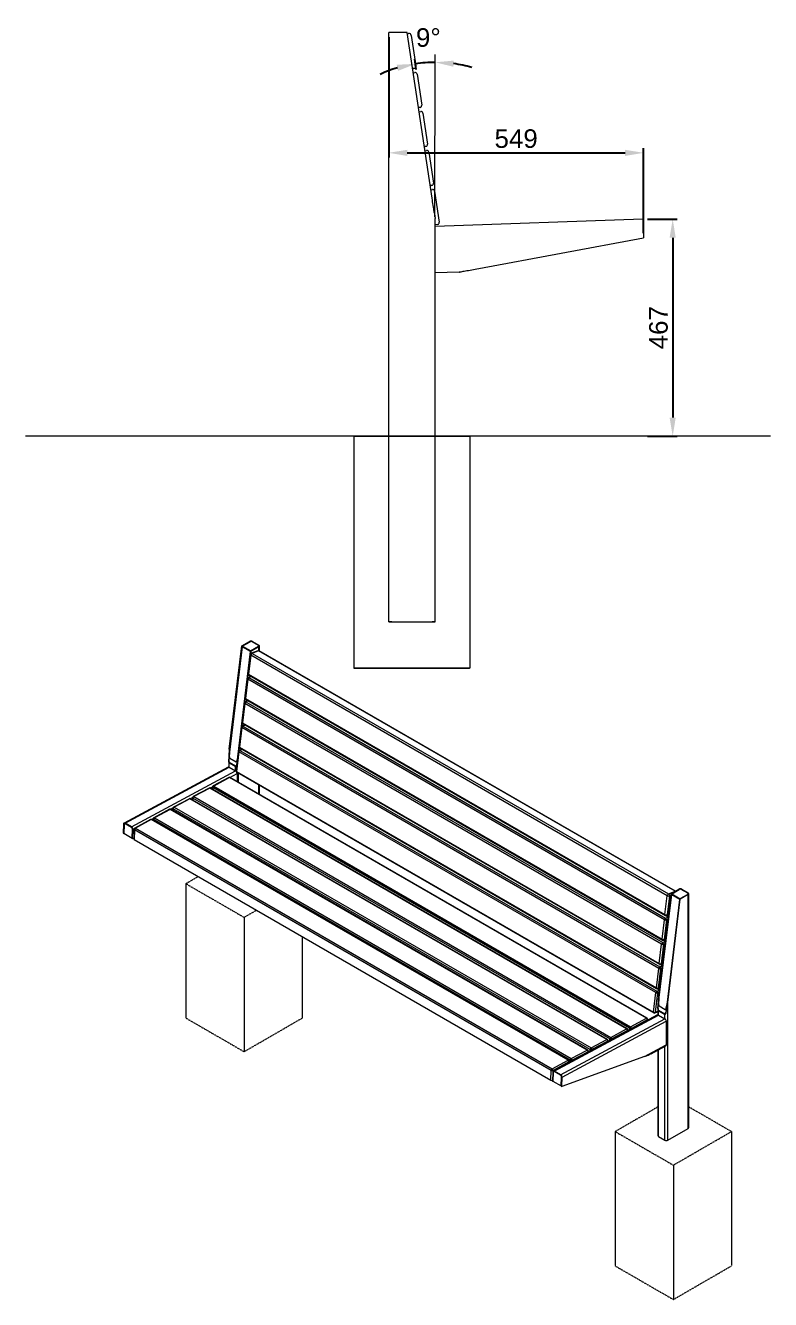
# Model space of a CAD drawing. Header units: millimetres. Extents: x -162 to 4605, y 693 to 3932.
# Drawn here: x 3000 to 4605, y 1186 to 3932 of the extents above; entities that cross this region are included whole.
import ezdxf

# ---------------------------------------------------------------- set-up
doc = ezdxf.new("R2010")
doc.units = ezdxf.units.MM
doc.linetypes.add('HIDDEN', pattern=[1.905, 1.27, -0.635])
for name, color, linetype, lineweight in [('ZANO_R', 7, 'Continuous', 0), ('ZANO_R_przerywana', 7, 'HIDDEN', 0), ('ZANO_W', 1, 'Continuous', 0)]:
    doc.layers.add(name, color=color, linetype=linetype, lineweight=lineweight)
doc.styles.add('Arial', font='arial.ttf')
doc.styles.get("Standard").update_dxf_attribs({"font": 'ARIALUNI.TTF'})
doc.dimstyles.new('pl i ang', dxfattribs={"dimtxt": 50, "dimasz": 50, "dimexe": 1.25, "dimexo": 0.625, "dimgap": 10, "dimtad": 1, "dimtoh": 1, "dimtxsty": 'Standard', "dimcen": 2.5, "dimclrd": 1, "dimclre": 1, "dimclrt": 1, "dimadec": 0, "dimazin": 0, "dimtfac": 1, "dimtmove": 0, "dimatfit": 3, "dimfxl": 1, "dimarcsym": 1})

# ---------------------------------------------------------------- blocks, each defined once
blk = doc.blocks.new('*D410')
at = {"layer": 'ZANO_W', "color": 1, "lineweight": -2}
for p, q in [((4340.4, 3514.1), (4404.5, 3514.1)), ((4394.5, 3474.1), (4394.5, 3086.6)), ((4340.4, 3046.6), (4404.5, 3046.6))]:
    blk.add_line(p, q, dxfattribs=at)
at = {"layer": 'ZANO_W', "color": 1}
for points in [[(4401.1, 3474.1), (4387.8, 3474.1), (4394.5, 3514.1)], [(4387.8, 3086.6), (4401.1, 3086.6), (4394.5, 3046.6)]]:
    blk.add_solid(points, dxfattribs=at)
at = {"layer": 'ZANO_W', "color": 1, "insert": (4364, 3280.3), "char_height": 40, "attachment_point": 5, "rotation": 90, "style": 'Arial'}
blk.add_mtext('467', dxfattribs=at)
blk = doc.blocks.new('*D414')
at = {"layer": 'ZANO_W', "color": 1, "lineweight": -2}
blk.add_line((3842, 3836.8), (3838.7, 3858.8), dxfattribs=at)
for start, end in [(90, 98.5308), (73.8977, 81.9489), (106.5819, 114.633)]:
    blk.add_arc((3882.5, 3567.2), 284.9, start, end, dxfattribs=at)
at = {"layer": 'ZANO_W', "color": 1}
for points in [[(3802.6, 3833.7), (3799.7, 3846.8), (3840.2, 3848.9)], [(3922.8, 3855.9), (3921.9, 3842.6), (3882.5, 3852.1)]]:
    blk.add_solid(points, dxfattribs=at)
at = {"layer": 'ZANO_W', "color": 1, "insert": (3867.9, 3905.3), "char_height": 40, "attachment_point": 5, "style": 'Arial'}
blk.add_mtext('9%%d', dxfattribs=at)
blk = doc.blocks.new('*D419')
at = {"layer": 'ZANO_W', "color": 1, "lineweight": -2}
for p, q in [((3782.5, 3906.6), (3782.5, 3647.1)), ((3822.5, 3657.1), (4291.8, 3657.1)), ((4331.8, 3484.1), (4331.8, 3667.1))]:
    blk.add_line(p, q, dxfattribs=at)
at = {"layer": 'ZANO_W', "color": 1}
for points in [[(3822.5, 3663.7), (3822.5, 3650.4), (3782.5, 3657.1)], [(4291.8, 3650.4), (4291.8, 3663.7), (4331.8, 3657.1)]]:
    blk.add_solid(points, dxfattribs=at)
at = {"layer": 'ZANO_W', "color": 1, "insert": (4057.1, 3687.5), "char_height": 40, "attachment_point": 5, "style": 'Arial'}
blk.add_mtext('549', dxfattribs=at)

msp = doc.modelspace()

# ---------------------------------------------------------------- linework, layer by layer
at = {"layer": 'ZANO_R'}
for p, q in [((3782.5, 3046.6), (3782.5, 3916.6)), ((3788.9, 3916.6), (3782.5, 3916.6)), ((3822.5, 3916.6), (3788.9, 3916.6)), ((3876.1, 3559.3), (3822.5, 3916.6)), ((3822.9, 3913.8), (3825.4, 3914.2)), ((3831, 3910), (3840.8, 3844.7)), ((3836.6, 3839), (3834.2, 3838.7)), ((3835.5, 3829.8), (3839, 3830.3)), ((3843.5, 3826.9), (3853.6, 3759.7)), ((3850.2, 3755.1), (3846.8, 3754.6)), ((3848.1, 3745.7), (3851.6, 3746.2)), ((3856.1, 3742.9), (3866.2, 3675.6)), ((3862.8, 3671.1), (3859.4, 3670.6)), ((3860.7, 3661.7), (3864.2, 3662.2)), ((3868.7, 3658.8), (3878.8, 3591.6)), ((3875.4, 3587), (3872, 3586.5)), ((3873.3, 3577.6), (3876.8, 3578.1)), ((3881.3, 3574.8), (3891.4, 3507.5)), ((3880.7, 3528.3), (3881.8, 3521.2)), ((3882.5, 3498.4), (3882.5, 3515.5)), ((3882.7, 3515.3), (3882.5, 3515.3)), ((4330.4, 3514.1), (3882.5, 3498.4)), ((3888.1, 3503), (3882.5, 3502.1)), ((3882.5, 3492), (3882.5, 3498.4)), ((3882.5, 3404.8), (3882.5, 3492)), ((4330.6, 3507.7), (4331.8, 3474.1)), ((3976.6, 3408), (4331.8, 3474.1)), ((3882.5, 3398.4), (3882.5, 3404.8)), ((3934.1, 3400.2), (3882.5, 3398.4)), ((3882.5, 3046.6), (3882.5, 3398.4)), ((4605.4, 3046.6), (2999.6, 3046.6)), ((3707.5, 3046.6), (3957.5, 3046.6)), ((3957.5, 3046.6), (3707.5, 3046.6)), ((3782.5, 3046.6), (3788.9, 3046.6)), ((3788.9, 3046.6), (3782.5, 3046.6)), ((3788.9, 3046.6), (3876.1, 3046.6)), ((3876.1, 3046.6), (3882.5, 3046.6)), ((3882.5, 3046.6), (3876.1, 3046.6)), ((3466.6, 2592.9), (3437, 2347.9)), ((3438.9, 2372.2), (3465.8, 2594.6)), ((3439.9, 2371.6), (3466.8, 2594)), ((3455.1, 2337.5), (3484.7, 2582.5)), ((3484.8, 2583.6), (3458, 2361.2)), ((3465.8, 2594.6), (3482.6, 2604.3)), ((3465.8, 2594.6), (3466.8, 2594)), ((3466.6, 2592.9), (3467.3, 2593.2)), ((3484.7, 2582.5), (3466.6, 2592.9)), ((3466.8, 2594), (3483.6, 2603.7)), ((3483.6, 2603.7), (3467.3, 2594.3)), ((3467.3, 2594.3), (3485.3, 2583.9)), ((3467.3, 2593.2), (3467.3, 2594.3)), ((3467.3, 2593.2), (3484.8, 2583.1)), ((3501.7, 2593.3), (3484.8, 2583.6)), ((3484.8, 2583.6), (3485.8, 2583)), ((3485.2, 2578), (3485.8, 2583)), ((3485.3, 2583.9), (3501.7, 2593.3)), ((3502.7, 2592.8), (3485.8, 2583)), ((3500.3, 2584.4), (3486.4, 2578.8)), ((3501.7, 2595.9), (3488, 2603.7)), ((3502, 2584.2), (3488.1, 2578.6)), ((3489, 2604.3), (3502.7, 2596.5)), ((4399.5, 2066.1), (3502, 2584.2)), ((3502.7, 2584.5), (3502.7, 2592.8)), ((4400.7, 2066.2), (3503.4, 2584.2)), ((3504, 2583.9), (3504, 2594.6)), ((3484.3, 2576), (3479.3, 2535.3)), ((3485.3, 2574.5), (3480.4, 2533.9)), ((4382.8, 2056.4), (3485.3, 2574.5)), ((3488.1, 2578.6), (4385.6, 2060.5)), ((3479, 2526.3), (3479.8, 2533.1)), ((3485.7, 2529), (3479.5, 2526.5)), ((3480.4, 2533.9), (4377.9, 2015.8)), ((3486.5, 2528.7), (3480.8, 2526.4)), ((3480.8, 2526.4), (4379.3, 2007.7)), ((3481.1, 2531.8), (4378.6, 2013.7)), ((3485.8, 2529.1), (3485.7, 2529)), ((3477.7, 2524.3), (3472.7, 2482.4)), ((3478.5, 2523.1), (3473.5, 2481.3)), ((4377, 2004.4), (3478.5, 2523.1)), ((3471.4, 2471.9), (3466.3, 2430.1)), ((3472.2, 2470.8), (3467.2, 2428.9)), ((4370.7, 1952.1), (3472.2, 2470.8)), ((3472.7, 2474), (3473.4, 2480.1)), ((3479.2, 2476.7), (3473.1, 2474.2)), ((3473.5, 2481.3), (4372, 1962.6)), ((3474.1, 2479.6), (4372.6, 1960.9)), ((3479.9, 2476.2), (3474.5, 2474.1)), ((3474.5, 2474.1), (4373, 1955.4)), ((3465.1, 2419.6), (3460, 2377.8)), ((3465.9, 2418.5), (3460.8, 2376.6)), ((4364.4, 1899.8), (3465.9, 2418.5)), ((3466.3, 2421.7), (3467.1, 2427.8)), ((3472.8, 2424.3), (3466.8, 2421.9)), ((3467.2, 2428.9), (4365.7, 1910.2)), ((3467.7, 2427.3), (4366.2, 1908.6)), ((3473.6, 2423.9), (3468.2, 2421.7)), ((3468.2, 2421.7), (4366.7, 1903)), ((3458.7, 2367.3), (3453.7, 2325.4)), ((3459.6, 2366.2), (3454.5, 2324.3)), ((4358.1, 1847.5), (3459.6, 2366.2)), ((3460, 2369.3), (3460.8, 2375.5)), ((3466.5, 2372), (3460.5, 2369.6)), ((3460.8, 2376.6), (4359.3, 1857.9)), ((3461.4, 2375), (4359.9, 1856.3)), ((3467.2, 2371.6), (3461.9, 2369.4)), ((3461.9, 2369.4), (4360.4, 1850.7)), ((3436.7, 2333.5), (3212, 2212.9)), ((3437.6, 2352.9), (3437.6, 2352.3)), ((3437.6, 2344.9), (3437.6, 2333.7)), ((3438.9, 2343.8), (3452.5, 2335.9)), ((3438.9, 2333.2), (3438.9, 2343)), ((3439.6, 2342.5), (3451.6, 2335.5)), ((3453.5, 2344.2), (3439.9, 2352.1)), ((3452.5, 2325.4), (3452.5, 2335.2)), ((3453.7, 2335.3), (3453.9, 2335.4)), ((3455.1, 2337.5), (3455.1, 2337.5)), ((3214.3, 2212.6), (3438.9, 2333.2)), ((3227.9, 2204.8), (3452.5, 2325.4)), ((3437.9, 2311.2), (3403.9, 2292.9)), ((3439.4, 2311.1), (3405.3, 2292.8)), ((3438.9, 2333.2), (3452.5, 2325.4)), ((4337.9, 1792.4), (3439.4, 2311.1)), ((3440.1, 2311.4), (3455.8, 2319.8)), ((4339.2, 1792.5), (3440.7, 2311.2)), ((3454.5, 2324.3), (4353, 1805.6)), ((3455.1, 2322.6), (4353.6, 1804)), ((3455.8, 2319.8), (3455.8, 2302.5)), ((3459, 2300.6), (3459, 2320.4)), ((3395.4, 2288.3), (3361.3, 2270.1)), ((3396.8, 2288.2), (3362.7, 2269.9)), ((4295.3, 1769.5), (3396.8, 2288.2)), ((3397.6, 2288.6), (3402.5, 2291.2)), ((4296.6, 1769.6), (3398.1, 2288.3)), ((3402.4, 2290.5), (3402.2, 2285.9)), ((3403.2, 2289.3), (3403.1, 2285.4)), ((4301.7, 1770.7), (3403.2, 2289.3)), ((3405.3, 2292.8), (4303.8, 1774.1)), ((3502.7, 2275.4), (3502.7, 2295.2)), ((3504, 2274.6), (3504, 2294.4)), ((3352.8, 2265.5), (3318.7, 2247.2)), ((3354.2, 2265.3), (3320.1, 2247)), ((4252.7, 1746.6), (3354.2, 2265.3)), ((3355, 2265.7), (3359.9, 2268.3)), ((4254, 1746.7), (3355.5, 2265.4)), ((3359.8, 2267.6), (3359.6, 2263.1)), ((3360.6, 2266.5), (3360.5, 2262.6)), ((4259.1, 1747.8), (3360.6, 2266.5)), ((3362.7, 2269.9), (4261.2, 1751.2)), ((3310.2, 2242.6), (3276.1, 2224.3)), ((3311.6, 2242.5), (3277.5, 2224.2)), ((3277.5, 2224.2), (4176, 1705.5)), ((4210.1, 1723.8), (3311.6, 2242.5)), ((3312.4, 2242.8), (3317.3, 2245.5)), ((4211.4, 1723.9), (3312.9, 2242.6)), ((3317.2, 2244.8), (3317.1, 2240.2)), ((3318, 2243.6), (3317.9, 2239.7)), ((4216.5, 1724.9), (3318, 2243.6)), ((3320.1, 2247), (4218.6, 1728.3)), ((3211, 2210.7), (3210.4, 2190.9)), ((3212, 2210.1), (3211.4, 2190.9)), ((3212, 2210.1), (3211.4, 2190.3)), ((3227.9, 2204.8), (3214.3, 2212.6)), ((3227.9, 2203.6), (3214.3, 2211.5)), ((3229.5, 2180.5), (3230, 2199.7)), ((3229.5, 2179.9), (3230, 2199.7)), ((3230.5, 2179.3), (3231, 2199.1)), ((3231, 2199.1), (3233.6, 2200.5)), ((3233.5, 2199.8), (3232.9, 2178.6)), ((3234.3, 2198.7), (3233.7, 2177.5)), ((4132.8, 1680), (3234.3, 2198.7)), ((3269.1, 2220.5), (3235, 2202.2)), ((3270.5, 2220.4), (3236.4, 2202.1)), ((3236.4, 2202.1), (4134.9, 1683.4)), ((4169, 1701.7), (3270.5, 2220.4)), ((3271.3, 2220.7), (3274.7, 2222.6)), ((4170.3, 1701.8), (3271.8, 2220.5)), ((3274.6, 2221.9), (3274.5, 2219)), ((4173.9, 1702), (3275.4, 2220.7)), ((3275.4, 2220.7), (3275.4, 2218.5)), ((3210.4, 2190.9), (3211.4, 2190.3)), ((3211.4, 2190.9), (3229.5, 2180.5)), ((3212.1, 2190.6), (3211.4, 2190.3)), ((3229.5, 2179.9), (3230.5, 2179.3)), ((3232.9, 2180.2), (3230.5, 2179.3)), ((3233.7, 2177.5), (4132.2, 1658.8)), ((4364, 1838.2), (4390.9, 2060.6)), ((4365, 1837.6), (4391.9, 2060)), ((4385.6, 2060.5), (4399.5, 2066.1)), ((4390.9, 2060.6), (4407.7, 2070.3)), ((4390.9, 2060.6), (4391.9, 2060)), ((4391.7, 2058.9), (4392.4, 2059.1)), ((4391.9, 2060), (4408.7, 2069.7)), ((4408.7, 2069.7), (4392.4, 2060.3)), ((4392.4, 2060.3), (4410.4, 2049.9)), ((4392.4, 2059.1), (4392.4, 2060.3)), ((4392.4, 2059.1), (4409.8, 2049)), ((4399.5, 2066.1), (4399.9, 2065.8)), ((4426.8, 2059.3), (4409.9, 2049.6)), ((4410.4, 2049.9), (4426.8, 2059.3)), ((4426.8, 2061.8), (4413.1, 2069.7)), ((4414.1, 2070.3), (4427.8, 2062.4)), ((4429.1, 1556.8), (4429.1, 2060.6)), ((4391.7, 2058.9), (4362.1, 1813.9)), ((4377.9, 2015.8), (4382.8, 2056.4)), ((4380.2, 1803.5), (4409.8, 2048.4)), ((4387.8, 2056), (4382.9, 2015.3)), ((4409.9, 2049.6), (4383, 1827.2)), ((4384, 1826.6), (4410.9, 2049)), ((4390.4, 2057), (4387.8, 2056)), ((4409.8, 2048.4), (4391.7, 2058.9)), ((4409.9, 2049.6), (4410.9, 2049)), ((4427.8, 2058.7), (4410.9, 2049)), ((4427.8, 1555), (4427.8, 2058.7)), ((4372, 1962.6), (4377, 2004.4)), ((4381, 2004.1), (4376, 1962.2)), ((4379.3, 2007.7), (4384.7, 2009.9)), ((4380.2, 2013.3), (4384.8, 2010.6)), ((4384.2, 2005.3), (4381, 2004.1)), ((4381.7, 2013.5), (4385.3, 2015)), ((4382.9, 2015.3), (4385.5, 2016.4)), ((4383, 2014.1), (4385.1, 2012.9)), ((4365.7, 1910.2), (4370.7, 1952.1)), ((4374.7, 1951.7), (4369.7, 1909.9)), ((4373, 1955.4), (4378.4, 1957.5)), ((4374.5, 1960.6), (4378.5, 1958.3)), ((4377.9, 1953), (4374.7, 1951.7)), ((4375, 1960.7), (4379, 1962.3)), ((4376, 1962.2), (4379.1, 1963.5)), ((4377, 1961.6), (4378.8, 1960.6)), ((4359.3, 1857.9), (4364.4, 1899.8)), ((4368.4, 1899.4), (4363.3, 1857.6)), ((4366.7, 1903), (4372.1, 1905.2)), ((4368.2, 1908.3), (4372.2, 1906)), ((4371.5, 1900.7), (4368.4, 1899.4)), ((4368.7, 1908.4), (4372.7, 1910)), ((4369.7, 1909.9), (4372.8, 1911.2)), ((4370.7, 1909.2), (4372.4, 1908.2)), ((4353, 1805.6), (4358.1, 1847.5)), ((4362.1, 1847.1), (4357, 1805.3)), ((4360.4, 1850.7), (4365.8, 1852.9)), ((4361.9, 1855.9), (4365.8, 1853.6)), ((4365.2, 1848.4), (4362.1, 1847.1)), ((4362.4, 1856.1), (4366.3, 1857.7)), ((4363.3, 1857.6), (4366.5, 1858.8)), ((4364.4, 1856.9), (4366.1, 1855.9)), ((4362.6, 1818.8), (4362.6, 1818.3)), ((4378.6, 1810.2), (4365, 1818.1)), ((4384, 1529.8), (4384, 1826.6)), ((4361.7, 1799.5), (4137.1, 1678.8)), ((4139.4, 1678.6), (4364, 1799.2)), ((4153, 1670.7), (4377.6, 1791.3)), ((4156.1, 1665.1), (4380.8, 1785.8)), ((4303.8, 1774.1), (4337.9, 1792.4)), ((4339.8, 1788.9), (4305.7, 1770.6)), ((4339.8, 1787.6), (4339.8, 1788.9)), ((4340.6, 1788.1), (4340.6, 1789.9)), ((4356.1, 1803.8), (4362.3, 1806.3)), ((4357, 1805.3), (4362.6, 1807.5)), ((4362.6, 1810.8), (4362.6, 1799.6)), ((4364, 1809.8), (4377.6, 1801.9)), ((4364, 1799.2), (4364, 1809)), ((4364, 1799.2), (4377.6, 1791.3)), ((4364.7, 1808.5), (4376.7, 1801.5)), ((4377.6, 1791.3), (4377.6, 1801.2)), ((4378.8, 1801.3), (4379, 1801.3)), ((4380.2, 1803.5), (4380.7, 1803.7)), ((4380.8, 1785.8), (4380.8, 1735.3)), ((4261.2, 1751.2), (4295.3, 1769.5)), ((4297.2, 1766), (4263.1, 1747.7)), ((4297.2, 1764.8), (4297.2, 1766)), ((4298, 1765.2), (4298, 1767.1)), ((4301.6, 1767.2), (4301.7, 1770.7)), ((4305.7, 1770.6), (4305.7, 1769.3)), ((4218.6, 1728.3), (4252.7, 1746.6)), ((4254.6, 1743.1), (4220.5, 1724.8)), ((4254.6, 1741.9), (4254.6, 1743.1)), ((4255.4, 1742.3), (4255.4, 1744.2)), ((4259, 1744.3), (4259.1, 1747.8)), ((4263.1, 1747.7), (4263.1, 1746.5)), ((4333.6, 1709.9), (4380.8, 1735.3)), ((4348, 1716), (4379.8, 1733.1)), ((4377.6, 1529.8), (4377.6, 1732)), ((4333.6, 1709.9), (4155.5, 1645.3)), ((4173.8, 1698.5), (4173.9, 1702)), ((4176, 1705.5), (4210.1, 1723.8)), ((4212, 1720.3), (4177.9, 1702)), ((4212, 1719), (4212, 1720.3)), ((4212.8, 1719.5), (4212.8, 1721.3)), ((4216.4, 1721.4), (4216.5, 1724.9)), ((4220.5, 1724.8), (4220.5, 1723.6)), ((4362.6, 1723.9), (4362.6, 1539.5)), ((4364, 1537.6), (4364, 1724.6)), ((4132.2, 1658.8), (4132.8, 1680)), ((4134.9, 1683.4), (4169, 1701.7)), ((4136.1, 1676.7), (4135.5, 1656.9)), ((4137.1, 1676.1), (4136.5, 1656.9)), ((4137.1, 1676.1), (4136.5, 1656.3)), ((4170.9, 1698.2), (4136.8, 1679.9)), ((4136.8, 1679.9), (4136.8, 1678.6)), ((4153, 1669.6), (4139.3, 1677.4)), ((4153, 1670.7), (4139.4, 1678.6)), ((4170.9, 1697), (4170.9, 1698.2)), ((4171.7, 1697.4), (4171.8, 1699.3)), ((4177.9, 1702), (4177.9, 1700.7)), ((4135.5, 1656.9), (4136.5, 1656.3)), ((4136.5, 1656.9), (4154.5, 1646.5)), ((4137.1, 1656.5), (4136.5, 1656.3)), ((4154.5, 1646.5), (4155.1, 1665.7)), ((4154.5, 1645.9), (4155.1, 1665.7)), ((4155.5, 1645.3), (4156.1, 1665.1)), ((4154.5, 1645.9), (4155.5, 1645.3)), ((4364, 1537.6), (4377.6, 1529.8)), ((4384, 1529.8), (4427.8, 1555))]:
    msp.add_line(p, q, dxfattribs=at)
at = {"layer": 'ZANO_R', "flags": 128}
for points in [[(3880.7, 3528.3), (3880.4, 3530.6), (3879.9, 3533.6), (3879.4, 3536.8), (3878.9, 3540.3), (3878.4, 3543.9), (3877.8, 3547.6), (3877.2, 3551.5), (3876.7, 3555.4), (3876.1, 3559.3)], [(3881.8, 3521.2), (3881.9, 3520.1), (3882.1, 3519), (3882.3, 3517.9), (3882.4, 3517), (3882.5, 3516.3), (3882.6, 3515.8), (3882.6, 3515.4), (3882.7, 3515.3)], [(4330.4, 3514.1), (4330.4, 3513.9), (4330.4, 3513.6), (4330.4, 3513), (4330.5, 3512.2), (4330.5, 3511.2), (4330.5, 3510.1), (4330.6, 3508.9), (4330.6, 3507.7)], [(3934.1, 3400.2), (3934.3, 3400.2), (3934.9, 3400.3), (3935.8, 3400.5), (3937, 3400.7), (3938.6, 3401), (3940.5, 3401.3), (3942.7, 3401.8), (3945.2, 3402.2), (3948, 3402.7), (3951, 3403.3), (3954.2, 3403.9), (3957.7, 3404.5), (3961.3, 3405.2), (3965, 3405.9), (3968.8, 3406.6), (3972.7, 3407.3), (3976.6, 3408)], [(4362.6, 1806.5), (4362.4, 1806.4), (4362.3, 1806.3)]]:
    msp.add_lwpolyline(points, dxfattribs=at)
at = {"layer": 'ZANO_R'}
for centre, radius, start, end in [((3826.1, 3909.3), 5, 8.5308, 98.5308), ((3835.9, 3844), 5, 278.5308, 8.5308), ((3839.5, 3826.3), 4, 8.5308, 98.5308), ((3849.6, 3759.1), 4, 278.5308, 8.5308), ((3852.2, 3742.3), 4, 8.5308, 98.5308), ((3862.2, 3675), 4, 278.5308, 8.5308), ((3864.8, 3658.2), 4, 8.5308, 98.5308), ((3874.9, 3591), 4, 278.5308, 8.5308), ((3877.4, 3574.2), 4, 8.5308, 98.5308), ((3887.5, 3506.9), 4, 278.5308, 8.5308), ((3485.8, 2598.1), 6.98, 62.6096, 117.3905), ((3485.8, 2599.5), 4.8, 62.6093, 117.3906), ((3501.7, 2581.1), 3.55, 60.0027, 112.0023), ((3501, 2582.6), 1.92, 56.4155, 109.5302), ((3501.2, 2594.6), 1.36, 290.783, 69.2173), ((3502.7, 2582.8), 1.54, 62.7258, 116.6931), ((3502, 2594.6), 1.98, 290.7828, 69.2171), ((3487.8, 2575.5), 3.55, 112.0023, 173.11), ((3485.9, 2576), 1.63, 183.1882, 249.0057), ((3490.6, 2573.9), 5.33, 117.2357, 172.8643), ((3487.1, 2577), 1.92, 56.4173, 109.5285), ((3480.5, 2523.9), 2.84, 112.0023, 173.11), ((3482.8, 2522.6), 4.27, 117.2355, 172.8645), ((3482.9, 2534.9), 3.55, 173.11, 240.0027), ((3480.9, 2535.4), 1.56, 181.6337, 250.5588), ((3480, 2525.1), 1.53, 56.4182, 109.5273), ((3482.3, 2533.4), 1.96, 165.0609, 232.6603), ((3479, 2524.3), 1.3, 183.1854, 249.0091), ((3474.2, 2471.6), 2.84, 112.0023, 173.11), ((3472.7, 2472), 1.3, 183.1869, 249.006), ((3476.5, 2470.3), 4.27, 117.2354, 172.8648), ((3475.5, 2482.1), 2.84, 173.11, 240.0027), ((3473.9, 2482.4), 1.25, 181.6331, 250.5606), ((3473.7, 2472.8), 1.53, 56.4165, 109.529), ((3475.1, 2480.9), 1.62, 166.1987, 231.5225), ((3467.9, 2419.3), 2.84, 112.0023, 173.11), ((3466.4, 2419.7), 1.3, 183.1859, 249.0077), ((3470.1, 2417.9), 4.27, 117.2353, 172.8646), ((3469.2, 2429.7), 2.84, 173.11, 240.0027), ((3467.6, 2430.1), 1.25, 181.633, 250.5606), ((3467.3, 2420.5), 1.53, 56.4156, 109.5299), ((3468.7, 2428.6), 1.62, 166.1989, 231.5223), ((3461.6, 2367), 2.84, 112.0023, 173.11), ((3460, 2367.4), 1.3, 183.1858, 249.0078), ((3463.8, 2365.6), 4.27, 117.2359, 172.8643), ((3462.8, 2377.4), 2.84, 173.11, 240.0027), ((3461.3, 2377.8), 1.25, 181.6345, 250.5591), ((3461, 2368.1), 1.53, 56.4177, 109.5292), ((3462.4, 2376.2), 1.62, 166.199, 231.5222), ((3442.8, 2347.3), 5.82, 174.2352, 236.286), ((3452.9, 2337.4), 2.23, 236.8625, 2.1856), ((3439.3, 2308.7), 2.84, 60.0027, 118.2341), ((3438.5, 2309.9), 1.45, 54.8886, 113.4728), ((3440.1, 2309.9), 1.38, 64.9176, 123.6879), ((3456.5, 2325.1), 2.84, 173.11, 240.0027), ((3454.9, 2325.5), 1.25, 181.6332, 250.5605), ((3456.1, 2323.9), 1.62, 166.1988, 231.5224), ((3396.7, 2285.8), 2.84, 60.0027, 118.2341), ((3395.9, 2287), 1.45, 54.8886, 113.4726), ((3397.5, 2287.1), 1.38, 64.9189, 123.6866), ((3405.2, 2290.4), 2.84, 118.2341, 178.2976), ((3403.7, 2290.6), 1.37, 184.2762, 246.9142), ((3407.6, 2289.1), 4.35, 121.4274, 176.2625), ((3404.4, 2291.6), 1.45, 54.8886, 113.473), ((3354.1, 2263), 2.84, 60.0027, 118.2341), ((3353.3, 2264.1), 1.45, 54.888, 113.4736), ((3354.9, 2264.2), 1.38, 64.9178, 123.6877), ((3362.6, 2267.6), 2.84, 118.2341, 178.2976), ((3361.2, 2267.7), 1.37, 184.2718, 246.9184), ((3365, 2266.2), 4.35, 121.4274, 176.2624), ((3361.9, 2268.7), 1.45, 54.8879, 113.4733), ((3277.4, 2221.8), 2.84, 118.2341, 178.2976), ((3279.8, 2220.5), 4.35, 121.4272, 176.2626), ((3276.7, 2223), 1.45, 54.8876, 113.4736), ((3311.5, 2240.1), 2.84, 60.0027, 118.2341), ((3310.7, 2241.3), 1.45, 54.8889, 113.4731), ((3312.3, 2241.3), 1.38, 64.9182, 123.687), ((3320, 2244.7), 2.84, 118.2341, 178.2976), ((3318.6, 2244.9), 1.37, 184.2719, 246.9172), ((3322.4, 2243.3), 4.35, 121.4275, 176.2624), ((3319.3, 2245.9), 1.45, 54.8882, 113.473), ((3213, 2211), 2.07, 52.4254, 187.5265), ((3213.4, 2210.3), 1.43, 52.4247, 187.5267), ((3224.3, 2199.1), 6.77, 0.5723, 57.1384), ((3225.4, 2199.7), 4.66, 0.572, 57.1388), ((3236.3, 2199.7), 2.84, 118.2341, 178.2976), ((3234.9, 2199.9), 1.37, 184.2711, 246.9194), ((3238.7, 2198.4), 4.35, 121.4274, 176.2626), ((3235.6, 2200.9), 1.45, 54.8889, 113.4731), ((3270.4, 2218), 2.84, 60.0027, 118.2341), ((3269.7, 2219.2), 1.45, 54.8876, 113.4736), ((3271.3, 2219.3), 1.38, 64.9181, 123.6877), ((3276, 2222), 1.37, 184.2804, 246.9105), ((3234.2, 2178.7), 1.33, 183.1903, 248.0005), ((4388.1, 2055.8), 5.33, 117.2357, 172.8643), ((4382.9, 2056.5), 4.85, 354.2357, 56.2855), ((4400.2, 2064.5), 1.71, 76.8047, 114.8099), ((4410.9, 2064.1), 6.98, 62.6101, 117.3899), ((4410.9, 2065.5), 4.8, 62.6102, 117.3897), ((4426.3, 2060.6), 1.36, 290.7815, 69.2188), ((4427.1, 2060.6), 1.98, 290.7815, 69.2184), ((4385.8, 2062), 6.33, 241.5945, 288.1952), ((4381.3, 2003.9), 4.27, 117.2355, 172.8645), ((4379.5, 2008.9), 5.06, 241.5937, 288.1957), ((4379.8, 2015.3), 1.96, 165.0609, 232.6603), ((4380.9, 2021.4), 6.33, 241.5951, 288.1953), ((4380.4, 2016.8), 3.55, 240.0027, 292.0023), ((4377.2, 2004.5), 3.88, 354.2363, 56.2858), ((4380.8, 2015.4), 2.09, 295.8868, 358.8219), ((4375, 1951.6), 4.27, 117.2354, 172.8648), ((4373.1, 1956.6), 5.06, 241.5953, 288.1941), ((4373.6, 1962.2), 1.62, 166.1987, 231.5225), ((4374.4, 1967), 5.06, 241.5941, 288.1953), ((4374, 1963.4), 2.84, 240.0027, 292.0023), ((4370.8, 1952.1), 3.88, 354.2361, 56.2858), ((4374.3, 1962.2), 1.67, 295.8932, 358.8175), ((4368.6, 1899.3), 4.27, 117.2353, 172.8646), ((4366.8, 1904.2), 5.06, 241.5941, 288.1953), ((4367.2, 1909.9), 1.62, 166.1989, 231.5223), ((4368.1, 1914.7), 5.06, 241.5941, 288.1953), ((4367.6, 1911), 2.84, 240.0027, 292.0023), ((4364.5, 1899.8), 3.88, 354.236, 56.2861), ((4368, 1909.9), 1.67, 295.8928, 358.8172), ((4362.3, 1846.9), 4.27, 117.2359, 172.8643), ((4360.5, 1851.9), 5.06, 241.5941, 288.1953), ((4361.7, 1862.4), 5.06, 241.5948, 288.1945), ((4360.9, 1857.5), 1.62, 166.199, 231.5222), ((4361.3, 1858.7), 2.84, 240.0027, 292.0023), ((4358.2, 1847.5), 3.88, 354.2363, 56.2855), ((4361.7, 1857.6), 1.67, 295.8929, 358.8172), ((4367.9, 1813.3), 5.82, 174.2357, 236.2858), ((4338.6, 1791.2), 1.38, 64.9176, 123.6879), ((4335.6, 1788.8), 4.23, 0.5737, 57.1377), ((4337.8, 1790), 2.84, 358.2976, 60.0027), ((4339.3, 1790.1), 1.35, 292.2326, 352.3868), ((4355.4, 1810.1), 5.06, 241.5942, 288.1951), ((4354.6, 1805.2), 1.62, 166.1988, 231.5224), ((4355, 1806.4), 2.84, 240.0027, 292.0023), ((4355.3, 1805.3), 1.67, 295.893, 358.8174), ((4377.9, 1803.4), 2.23, 236.8624, 2.1866), ((4296, 1768.4), 1.38, 64.9189, 123.6866), ((4293, 1766), 4.23, 0.5739, 57.1376), ((4295.2, 1767.2), 2.84, 358.2976, 60.0027), ((4296.7, 1767.3), 1.35, 292.2318, 352.3873), ((4306.1, 1770.4), 4.35, 121.4274, 176.2625), ((4303.8, 1774.6), 4.5, 242.3591, 295.3108), ((4301.5, 1770.5), 4.23, 0.5739, 57.1376), ((4253.4, 1745.5), 1.38, 64.9178, 123.6877), ((4250.4, 1743.1), 4.23, 0.5735, 57.1378), ((4252.6, 1744.3), 2.84, 358.2976, 60.0027), ((4254.1, 1744.4), 1.35, 292.2326, 352.3867), ((4263.5, 1747.5), 4.35, 121.4274, 176.2624), ((4261.2, 1751.8), 4.5, 242.3591, 295.3106), ((4258.9, 1747.7), 4.23, 0.5737, 57.1378), ((4178.3, 1701.8), 4.35, 121.4272, 176.2626), ((4176, 1706), 4.5, 242.3593, 295.3106), ((4173.7, 1701.9), 4.23, 0.5736, 57.1381), ((4210.8, 1722.6), 1.38, 64.9182, 123.687), ((4207.8, 1720.2), 4.23, 0.5735, 57.1375), ((4210, 1721.4), 2.84, 358.2976, 60.0027), ((4211.5, 1721.5), 1.35, 292.232, 352.3868), ((4220.9, 1724.6), 4.35, 121.4275, 176.2624), ((4218.6, 1728.9), 4.5, 242.3594, 295.3105), ((4216.3, 1724.8), 4.23, 0.5735, 57.138), ((4137.2, 1679.7), 4.35, 121.4274, 176.2626), ((4134.9, 1684), 4.5, 242.3588, 295.3111), ((4132.6, 1679.9), 4.23, 0.5743, 57.1372), ((4138.1, 1677), 2.07, 52.4264, 187.5255), ((4138.5, 1676.3), 1.43, 52.4262, 187.5252), ((4169.8, 1700.6), 1.38, 64.9181, 123.6877), ((4166.7, 1698.2), 4.23, 0.5735, 57.1381), ((4168.9, 1699.4), 2.84, 358.2976, 60.0027), ((4170.4, 1699.4), 1.35, 292.2326, 352.3867), ((4134.3, 1662.8), 4.56, 242.5337, 285.2278), ((4149.3, 1665), 6.77, 0.5716, 57.1391), ((4150.5, 1665.6), 4.66, 0.5711, 57.1397), ((4364.9, 1539.7), 2.28, 185.6929, 245.6265), ((4426.8, 1557.1), 2.28, 294.3705, 354.3074), ((4380.8, 1535.9), 6.97, 242.6087, 297.3913)]:
    msp.add_arc(centre, radius, start, end, dxfattribs=at)
for centre, major_axis, ratio, start_param, end_param in [((3442.1, 2370.3), (3, 26.6), 0.127023, 1.515596, 3.086393), ((3442.1, 2370.3), (2.1, 18.3), 0.127023, 1.515596, 3.086393), ((3455.8, 2362.5), (2.1, 18.3), 0.127023, 3.086393, 4.657189), ((3438.9, 2329.5), (-2.27, 3.93), 0.577381, 5.498478, 6.265719), ((3455.8, 2362.5), (3, 26.6), 0.127023, 3.086393, 3.865288), ((3452.5, 2321.7), (-2.27, 3.93), 0.577381, 5.10897, 5.498478), ((3452.5, 2321.7), (-2.27, 3.93), 0.577381, 3.927681, 4.654894), ((4367.2, 1836.3), (3, 26.6), 0.127023, 1.515596, 3.086393), ((4367.2, 1836.3), (2.1, 18.3), 0.127023, 1.515596, 3.086393), ((4380.8, 1828.4), (3, 26.6), 0.127023, 3.086393, 4.657189), ((4380.8, 1828.4), (2.1, 18.3), 0.127023, 3.086393, 4.657189), ((4364, 1795.5), (-2.27, 3.93), 0.577381, 5.498478, 6.265719), ((4377.6, 1787.6), (-2.27, 3.93), 0.577381, 3.927681, 5.498478), ((4377.6, 1737.1), (-2.27, 3.93), 0.577381, 3.124126, 3.927681), ((4330.4, 1711.8), (21.5, 7.5), 0.12389, 4.819024, 5.622579)]:
    msp.add_ellipse(centre, major_axis=major_axis, ratio=ratio, start_param=start_param, end_param=end_param, dxfattribs=at)
at = {"layer": 'ZANO_R_przerywana'}
for p, q in [((3707.5, 3046.6), (3707.5, 2546.6)), ((3707.5, 3046.6), (3707.5, 2546.6)), ((3782.5, 2646.6), (3782.5, 3046.6)), ((3882.5, 2646.6), (3882.5, 3046.6)), ((3957.5, 3046.6), (3957.5, 2546.6)), ((3957.5, 3046.6), (3957.5, 2546.6)), ((3782.5, 2646.6), (3788.9, 2646.6)), ((3788.9, 2646.6), (3782.5, 2646.6)), ((3788.9, 2646.6), (3876.1, 2646.6)), ((3876.1, 2646.6), (3882.5, 2646.6)), ((3882.5, 2646.6), (3876.1, 2646.6)), ((3707.5, 2546.6), (3957.5, 2546.6)), ((3957.5, 2546.6), (3707.5, 2546.6)), ((3372.1, 2097.6), (3345.4, 2082.2)), ((3345.4, 2082.2), (3470.8, 2009.8)), ((3345.4, 2082.2), (3345.4, 1792.7)), ((3470.8, 2009.8), (3497.5, 2025.2)), ((3470.8, 2009.8), (3470.8, 1720.3)), ((3596.1, 1968.3), (3596.1, 1792.7)), ((3345.4, 1792.7), (3470.8, 1720.3)), ((3470.8, 1720.3), (3596.1, 1792.7)), ((4362.6, 1601.4), (4270.5, 1548.2)), ((4521.2, 1548.2), (4429.1, 1601.4)), ((4270.5, 1548.2), (4395.9, 1475.8)), ((4270.5, 1548.2), (4270.5, 1258.7)), ((4395.9, 1475.8), (4521.2, 1548.2)), ((4521.2, 1548.2), (4521.2, 1258.7)), ((4395.9, 1475.8), (4395.9, 1186.3)), ((4270.5, 1258.7), (4395.9, 1186.3)), ((4395.9, 1186.3), (4521.2, 1258.7))]:
    msp.add_line(p, q, dxfattribs=at)
at = {"layer": 'ZANO_W'}
msp.add_lwpolyline([(3882, 3519.5), (3882.5, 3869)], dxfattribs=at)

# ---------------------------------------------------------------- dimensions: what is measured, and where the dimension line sits
dim = msp.add_angular_dim_2l(base=(3854.2, 3850.7), line1=((3882.5, 3498.4), (3882.5, 3863.5)), line2=((3843.5, 3826.9), (3853.6, 3759.7)), dimstyle='pl i ang', override={"dimtxt": 40, "dimasz": 40, "dimexe": 10, "dimexo": 10, "dimtoh": 0, "dimdec": 0, "dimtxsty": 'Arial', "dimtdec": 0, "dimtmove": 1}, dxfattribs=at)
dim.commit()
dim.dimension.update_dxf_attribs({"geometry": '*D414', "text_midpoint": (3867.9, 3905.3), "dimtype": 162})
dim = msp.add_linear_dim(base=(4331.8, 3657.1), p1=(3782.5, 3916.6), p2=(4331.8, 3474.1), dimstyle='pl i ang', override={"dimtxt": 40, "dimasz": 40, "dimexe": 10, "dimexo": 10, "dimtoh": 0, "dimdec": 0, "dimtxsty": 'Arial', "dimtdec": 0, "dimtmove": 1}, dxfattribs=at)
dim.commit()
dim.dimension.update_dxf_attribs({"geometry": '*D419', "text_midpoint": (4057.1, 3687.5)})
dim = msp.add_linear_dim(base=(4394.4526, 3046.6392), p1=(4330.4115, 3514.0585), p2=(4330.4115, 3046.6392), angle=90, dimstyle='pl i ang', override={"dimtxt": 40, "dimasz": 40, "dimexe": 10, "dimexo": 10, "dimtoh": 0, "dimdec": 0, "dimtxsty": 'Arial', "dimtdec": 0, "dimtmove": 1}, dxfattribs=at)
dim.commit()
dim.dimension.update_dxf_attribs({"geometry": '*D410', "text_midpoint": (4364.0297, 3280.3488)})

doc.saveas('drawing.dxf')
